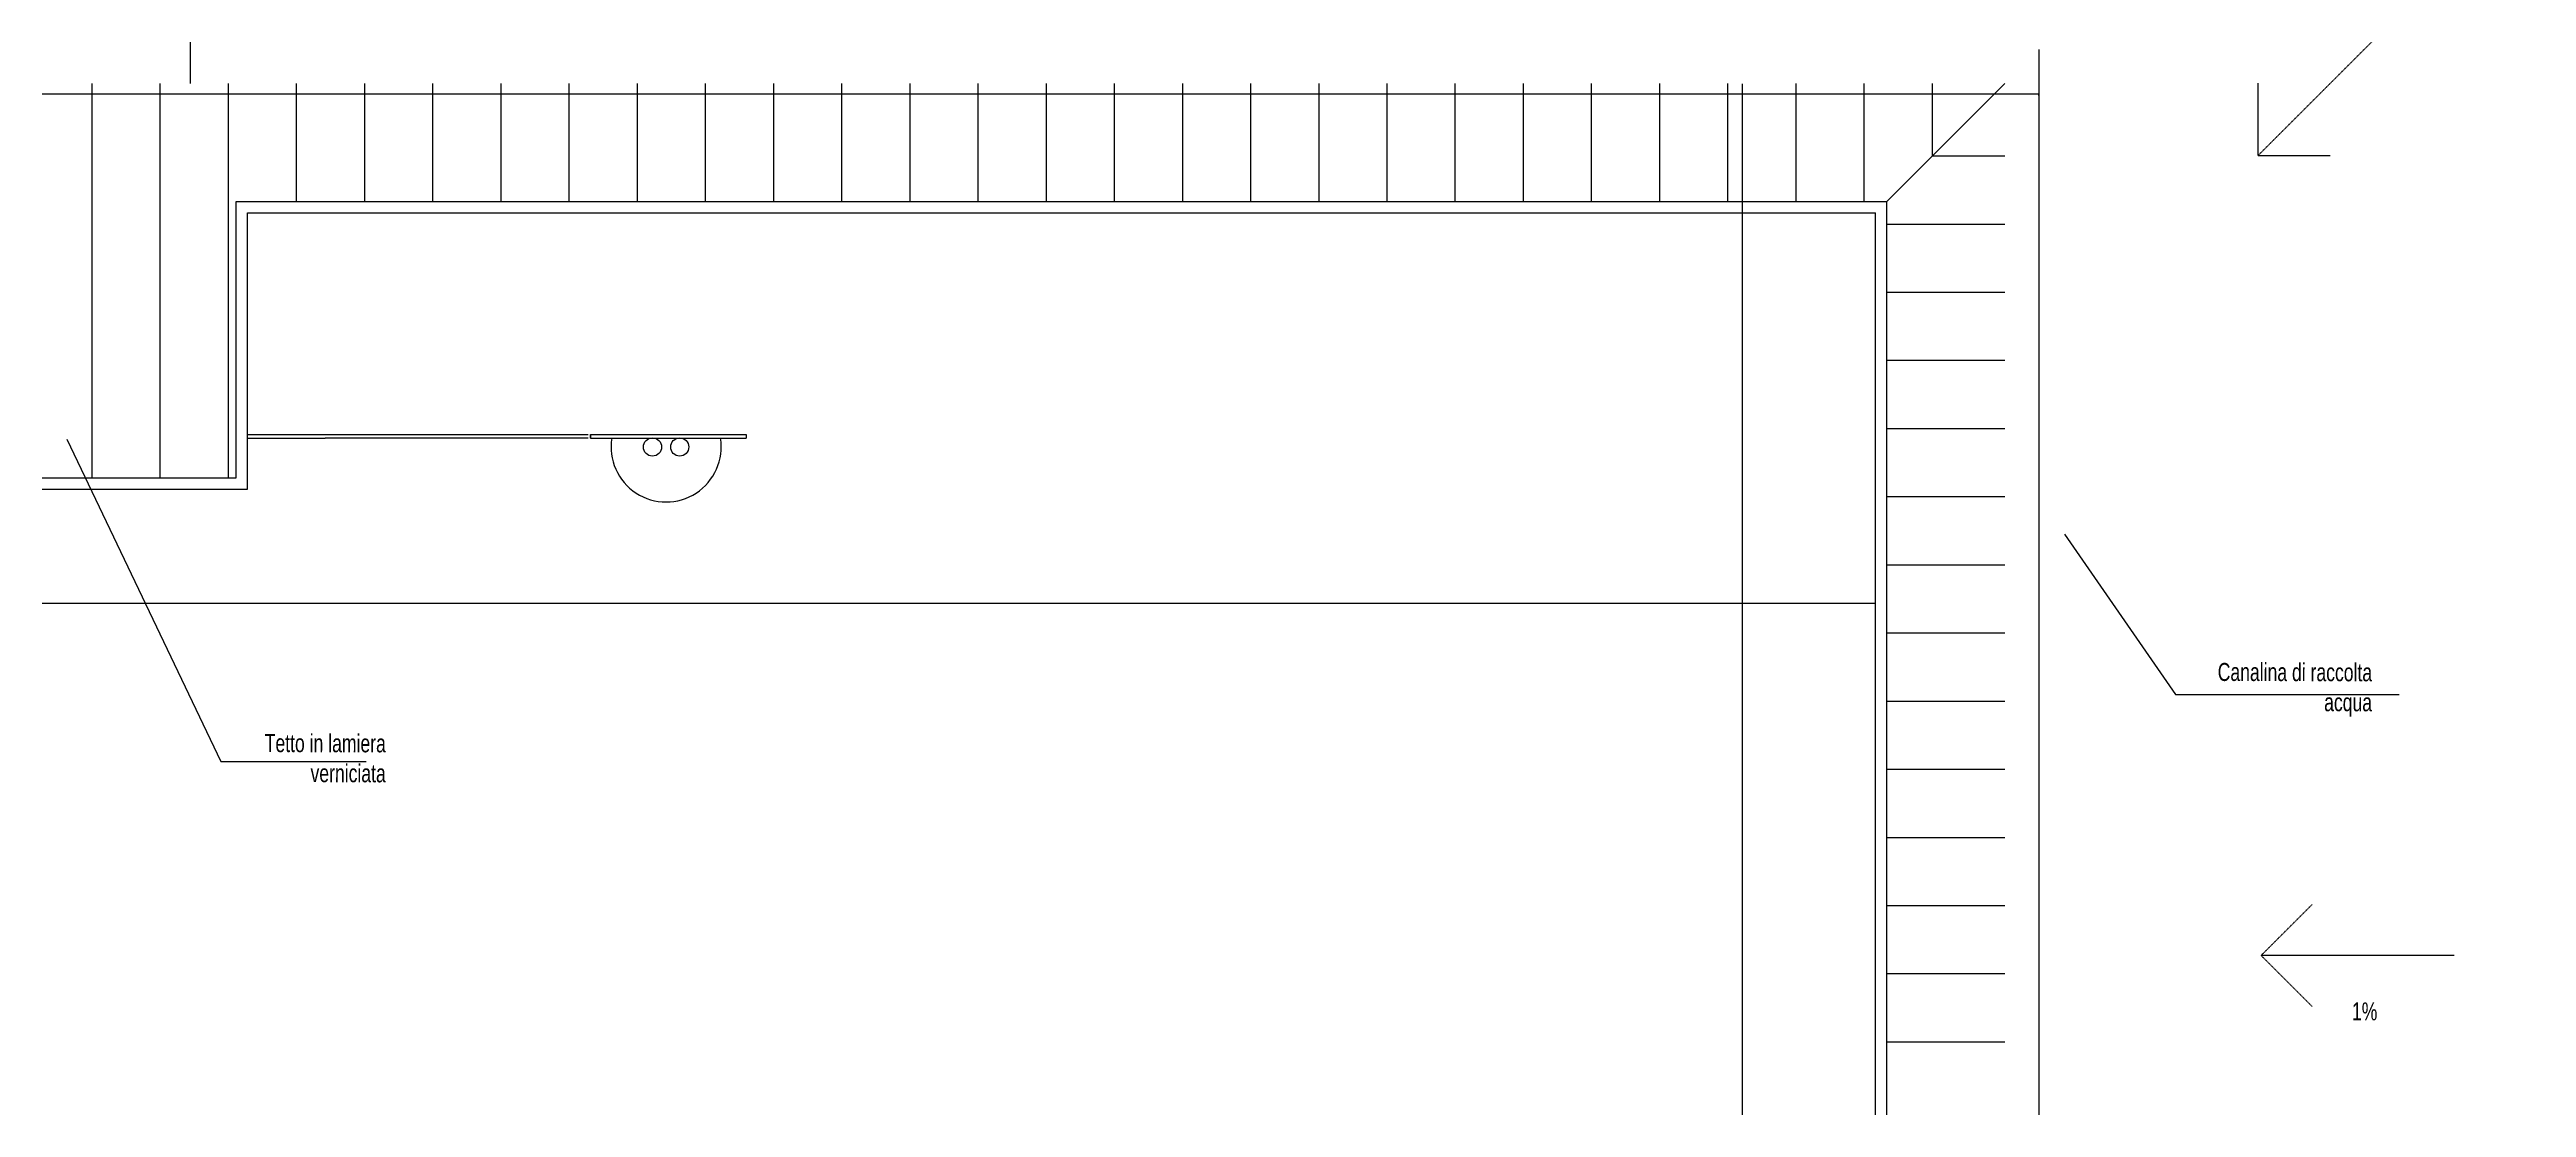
# Model space of a CAD drawing. Header units: millimetres. Extents: x -3782782348 to 131293, y -36553 to 57271.
# Drawn here: x 124965 to 127145, y -27287 to -26355 of the extents above; entities that cross this region are included whole.
import ezdxf

# ---------------------------------------------------------------- set-up
doc = ezdxf.new("R2010")
doc.units = ezdxf.units.MM
doc.header["$LTSCALE"] = 0.01
doc.linetypes.add('HIDDEN', pattern=[0.375, 0.25, -0.125])
doc.layers.get('Defpoints').update_dxf_attribs({"color": 253})
for name, color, linetype in [('X_Esterno', 8, 'Continuous'), ('X_Proiezini', 1, 'Continuous'), ('X_quote', 5, 'Continuous'), ('X_quote 1', 253, 'Continuous'), ('X_TESTI', 253, 'Continuous')]:
    doc.layers.add(name, color=color, linetype=linetype)
doc.styles.add('QUOTE', font='simplex.shx', dxfattribs={"width": 0.7})
doc.styles.get("Standard").update_dxf_attribs({"font": 'arial.ttf'})
doc.dimstyles.get("Standard").update_dxf_attribs({"dimscale": 0, "dimtxt": 0.18, "dimasz": 0.18, "dimexe": 0.18, "dimexo": 0.0625, "dimgap": 0.09, "dimtad": 1, "dimdec": 0, "dimzin": 0, "dimdsep": 46, "dimtxsty": 'Standard', "dimcen": 0.09, "dimclrd": 256, "dimclre": 256, "dimclrt": 5, "dimadec": 0, "dimazin": 0, "dimtfac": 1, "dimtdec": 0, "dimtix": 1, "dimtofl": 0, "dimtmove": 2, "dimatfit": 3, "dimfxl": 1, "dimtolj": 1, "dimtzin": 0, "dimarcsym": 0})

# ---------------------------------------------------------------- blocks, each defined once
blk = doc.blocks.new('*D259')
at = {"layer": 'Defpoints', "color": 0, "transparency": 16777216}
for p in [(124920.5, -18765.1, 0), (125138.8, -18765.1), (125138.8, -26742.2, 0)]:
    blk.add_point(p, dxfattribs=at)
at = {"layer": 'X_quote 1', "lineweight": -2, "transparency": 16777216}
blk.add_line((124920.5, -26742.1, 0), (124920.5, -18765.3, 0), dxfattribs=at)
at = {"layer": 'X_quote 1', "transparency": 16777216}
for points in [[(124920.4, -18765.3, 0), (124920.5, -18765.3, 0), (124920.5, -18765.1, 0)], [(124920.4, -26742.1, 0), (124920.5, -26742.1, 0), (124920.5, -26742.2, 0)]]:
    blk.add_solid(points, dxfattribs=at)
at = {"layer": 'X_quote 1', "color": 5, "transparency": 16777216, "insert": (124920.3, -22753.7, 0), "char_height": 0.18, "attachment_point": 5, "rotation": 90}
blk.add_mtext('\\A1;7977', dxfattribs=at)
blk = doc.blocks.new('*D260')
at = {"layer": 'Defpoints', "color": 0, "transparency": 16777216}
for p in [(124401.8, -26620.5, 0), (125138.8, -26620.5, 0), (125138.8, -26842.4, 0)]:
    blk.add_point(p, dxfattribs=at)
at = {"layer": 'X_quote 1', "lineweight": -2, "transparency": 16777216}
blk.add_line((124401.9, -26842.4, 0), (125138.6, -26842.4, 0), dxfattribs=at)
at = {"layer": 'X_quote 1', "transparency": 16777216}
for points in [[(124401.9, -26842.4, 0), (124401.9, -26842.5, 0), (124401.8, -26842.4, 0)], [(125138.6, -26842.4, 0), (125138.6, -26842.5, 0), (125138.8, -26842.4, 0)]]:
    blk.add_solid(points, dxfattribs=at)
at = {"layer": 'X_quote 1', "color": 5, "transparency": 16777216, "insert": (124770.3, -26842.2, 0), "char_height": 0.18, "attachment_point": 5}
blk.add_mtext('\\A1;737', dxfattribs=at)
blk = doc.blocks.new('*D132')
at = {"layer": 'Defpoints', "color": 0, "transparency": 16777216}
for p in [(125109.2, -26325.1, 0), (125088.3, -26355.1, 0), (125088.3, -26355.1, 0)]:
    blk.add_point(p, dxfattribs=at)
at = {"layer": 'X_quote 1', "lineweight": -2, "transparency": 16777216}
blk.add_line((125088.3, -26325.2, 0), (125088.3, -26354.9, 0), dxfattribs=at)
at = {"layer": 'X_quote 1', "transparency": 16777216}
for points in [[(125088.3, -26325.2, 0), (125088.4, -26325.2, 0), (125088.3, -26325.1, 0)], [(125088.3, -26354.9, 0), (125088.4, -26354.9, 0), (125088.3, -26355.1, 0)]]:
    blk.add_solid(points, dxfattribs=at)
at = {"layer": 'X_quote 1', "color": 5, "transparency": 16777216, "insert": (125088.2, -26340.1, 0), "char_height": 0.18, "attachment_point": 5, "rotation": 90}
blk.add_mtext('\\A1;30', dxfattribs=at)
blk = doc.blocks.new('*D133')
at = {"layer": 'Defpoints', "color": 0, "transparency": 16777216}
for p in [(125088.3, -26355.1, 0), (125088.3, -26385.1, 0), (125088.3, -26385.1, 0)]:
    blk.add_point(p, dxfattribs=at)
at = {"layer": 'X_quote 1', "lineweight": -2, "transparency": 16777216}
blk.add_line((125088.3, -26355.2, 0), (125088.3, -26384.9, 0), dxfattribs=at)
at = {"layer": 'X_quote 1', "transparency": 16777216}
for points in [[(125088.3, -26355.2, 0), (125088.4, -26355.2, 0), (125088.3, -26355.1, 0)], [(125088.3, -26384.9, 0), (125088.4, -26384.9, 0), (125088.3, -26385.1, 0)]]:
    blk.add_solid(points, dxfattribs=at)
at = {"layer": 'X_quote 1', "color": 5, "transparency": 16777216, "insert": (125088.2, -26370.1, 0), "char_height": 0.18, "attachment_point": 5, "rotation": 90}
blk.add_mtext('\\A1;30', dxfattribs=at)
blk = doc.blocks.new('*D136')
at = {"layer": 'Defpoints', "color": 0, "transparency": 16777216}
for p in [(125138.8, -26857.4, 0), (126572, -26842.4, 0), (126572, -26857.4, 0)]:
    blk.add_point(p, dxfattribs=at)
at = {"layer": 'X_quote 1', "lineweight": -2, "transparency": 16777216}
blk.add_line((125139, -26842.4, 0), (126571.8, -26842.4, 0), dxfattribs=at)
at = {"layer": 'X_quote 1', "transparency": 16777216}
for points in [[(125139, -26842.4, 0), (125139, -26842.5, 0), (125138.8, -26842.4, 0)], [(126571.8, -26842.4, 0), (126571.8, -26842.5, 0), (126572, -26842.4, 0)]]:
    blk.add_solid(points, dxfattribs=at)
at = {"layer": 'X_quote 1', "color": 5, "transparency": 16777216, "insert": (125855.4, -26842.2, 0), "char_height": 0.18, "attachment_point": 5}
blk.add_mtext('\\A1;1433', dxfattribs=at)
blk = doc.blocks.new('*D138')
at = {"layer": 'Defpoints', "color": 0, "transparency": 16777216}
for p in [(126469.5, -26385.1, 0), (126454.5, -26498.8, 0), (126454.5, -26498.8, 0)]:
    blk.add_point(p, dxfattribs=at)
at = {"layer": 'X_quote 1', "lineweight": -2, "transparency": 16777216}
blk.add_line((126454.5, -26385.2, 0), (126454.5, -26498.6, 0), dxfattribs=at)
at = {"layer": 'X_quote 1', "transparency": 16777216}
for points in [[(126454.4, -26385.2, 0), (126454.5, -26385.2, 0), (126454.5, -26385.1, 0)], [(126454.4, -26498.6, 0), (126454.5, -26498.6, 0), (126454.5, -26498.8, 0)]]:
    blk.add_solid(points, dxfattribs=at)
at = {"layer": 'X_quote 1', "color": 5, "transparency": 16777216, "insert": (126454.3, -26441.9, 0), "char_height": 0.18, "attachment_point": 5, "rotation": 90}
blk.add_mtext('\\A1;114', dxfattribs=at)
blk = doc.blocks.new('*D269')
at = {"layer": 'Defpoints', "color": 0, "transparency": 16777216}
for p in [(126454.5, -26498.8, 0), (126454.5, -28527.5, 0), (126572, -28527.5, 0)]:
    blk.add_point(p, dxfattribs=at)
at = {"layer": 'X_quote 1', "lineweight": -2, "transparency": 16777216}
blk.add_line((126454.5, -26499, 0), (126454.5, -28527.3, 0), dxfattribs=at)
at = {"layer": 'X_quote 1', "transparency": 16777216}
for points in [[(126454.4, -26499, 0), (126454.5, -26499, 0), (126454.5, -26498.8, 0)], [(126454.4, -28527.3, 0), (126454.5, -28527.3, 0), (126454.5, -28527.5, 0)]]:
    blk.add_solid(points, dxfattribs=at)
at = {"layer": 'X_quote 1', "color": 5, "transparency": 16777216, "insert": (126454.3, -27513.1, 0), "char_height": 0.18, "attachment_point": 5, "rotation": 90}
blk.add_mtext('\\A1;2029', dxfattribs=at)
blk = doc.blocks.new('*D308')
at = {"layer": 'Defpoints', "color": 0, "transparency": 16777216}
for p in [(127471.7, -19638.3), (97217.8, -19646.3), (127471.7, -27284.1, 0)]:
    blk.add_point(p, dxfattribs=at)
at = {"layer": 'X_quote 1', "lineweight": -2, "transparency": 16777216}
blk.add_line((97217.9, -19638.3), (127471.6, -19638.3), dxfattribs=at)
at = {"layer": 'X_quote 1', "transparency": 16777216}
for points in [[(97217.9, -19638.2), (97217.9, -19638.3), (97217.8, -19638.3)], [(127471.6, -19638.2), (127471.6, -19638.3), (127471.7, -19638.3)]]:
    blk.add_solid(points, dxfattribs=at)
at = {"layer": 'X_quote 1', "color": 5, "transparency": 16777216, "insert": (112344.8, -19638.1), "char_height": 0.18, "attachment_point": 5}
blk.add_mtext('\\A1;30254', dxfattribs=at)
blk = doc.blocks.new('*D446')
at = {"layer": 'Defpoints', "color": 0, "transparency": 16777216}
for p in [(97267.7, -26394.4), (97267.7, -26395.5), (126715.8, -26395.7, 0)]:
    blk.add_point(p, dxfattribs=at)
at = {"layer": 'X_quote', "lineweight": -2, "transparency": 16777216}
for p, q in [((97267.7, -26395.4), (97267.7, -26394.2)), ((126715.6, -26394.4), (97267.9, -26394.4)), ((126715.8, -26395.6), (126715.8, -26394.2))]:
    blk.add_line(p, q, dxfattribs=at)
at = {"layer": 'X_quote', "transparency": 16777216}
for points in [[(97267.9, -26394.4), (97267.9, -26394.4), (97267.7, -26394.4)], [(126715.6, -26394.4), (126715.6, -26394.4), (126715.8, -26394.4)]]:
    blk.add_solid(points, dxfattribs=at)
at = {"layer": 'X_quote', "color": 5, "transparency": 16777216, "insert": (111991.7, -26394.2), "char_height": 0.18, "attachment_point": 5}
blk.add_mtext('\\A1;29448', dxfattribs=at)

msp = doc.modelspace()

# ---------------------------------------------------------------- linework, layer by layer
at = {"layer": 'X_Esterno'}
for p, q in [((125001.8, -26385, 0), (125001.8, -26732.2, 0)), ((125061.8, -26385, 0), (125061.8, -26732.2, 0)), ((125121.8, -26385, 0), (125121.8, -26732.2, 0)), ((125181.8, -26385, 0), (125181.8, -26488.8, 0)), ((125241.8, -26385, 0), (125241.8, -26488.8, 0)), ((125301.8, -26385, 0), (125301.8, -26488.8, 0)), ((125361.8, -26385, 0), (125361.8, -26488.8, 0)), ((125421.8, -26385, 0), (125421.8, -26488.8, 0)), ((125481.8, -26385, 0), (125481.8, -26488.8, 0)), ((125481.8, -26385, 0), (125481.8, -26488.8, 0)), ((125481.8, -26385, 0), (125481.8, -26488.8, 0)), ((125541.8, -26385, 0), (125541.8, -26488.8, 0)), ((125601.8, -26385, 0), (125601.8, -26488.8, 0)), ((125601.8, -26385, 0), (125601.8, -26488.8, 0)), ((125661.8, -26385, 0), (125661.8, -26488.8, 0)), ((125661.8, -26385, 0), (125661.8, -26488.8, 0)), ((125721.8, -26385, 0), (125721.8, -26488.8, 0)), ((125781.8, -26385, 0), (125781.8, -26488.8, 0)), ((125841.8, -26385, 0), (125841.8, -26488.8, 0)), ((125841.8, -26385, 0), (125841.8, -26488.8, 0)), ((125841.8, -26385, 0), (125841.8, -26488.8, 0)), ((125901.8, -26385, 0), (125901.8, -26488.8, 0)), ((125961.8, -26385, 0), (125961.8, -26488.8, 0)), ((125961.8, -26385, 0), (125961.8, -26488.8, 0)), ((126021.8, -26385, 0), (126021.8, -26488.8, 0)), ((126021.8, -26385, 0), (126021.8, -26488.8, 0)), ((126081.8, -26385, 0), (126081.8, -26488.8, 0)), ((126141.8, -26385, 0), (126141.8, -26488.8, 0)), ((126201.8, -26385, 0), (126201.8, -26488.8, 0)), ((126201.8, -26385, 0), (126201.8, -26488.8, 0)), ((126201.8, -26385, 0), (126201.8, -26488.8, 0)), ((126261.8, -26385, 0), (126261.8, -26488.8, 0)), ((126321.8, -26385, 0), (126321.8, -26488.8, 0)), ((126321.8, -26385, 0), (126321.8, -26488.8, 0)), ((126381.8, -26385, 0), (126381.8, -26488.8, 0)), ((126381.8, -26385, 0), (126381.8, -26488.8, 0)), ((126441.8, -26385, 0), (126441.8, -26488.8, 0)), ((126501.8, -26385, 0), (126501.8, -26488.8, 0)), ((126561.8, -26385, 0), (126561.8, -26488.8, 0)), ((126561.8, -26385, 0), (126561.8, -26488.8, 0)), ((126561.8, -26385, 0), (126561.8, -26488.8, 0)), ((126582, -26488.8, 0), (126685.7, -26385, 0)), ((126621.8, -26385, 0), (126621.8, -26449, 0)), ((126621.8, -26385, 0), (126621.8, -26449, 0)), ((126621.8, -26385, 0), (126621.8, -26449, 0)), ((126685.7, -26449, 0), (126621.8, -26449, 0)), ((126685.7, -26449, 0), (126621.8, -26449, 0)), ((126685.7, -26449, 0), (126621.8, -26449, 0)), ((126685.7, -26509, 0), (126582, -26509, 0)), ((126685.7, -26509, 0), (126582, -26509, 0)), ((126685.7, -26509, 0), (126582, -26509, 0)), ((126685.7, -26569, 0), (126582, -26569, 0)), ((126685.7, -26629, 0), (126582, -26629, 0)), ((125138.8, -26694.1, 0), (125209.3, -26694.1, 0)), ((125138.8, -26697.1, 0), (125207.2, -26697.1, 0)), ((125207.2, -26694.1, 0), (125438.8, -26694.1, 0)), ((125438.7, -26697.1, 0), (125207.2, -26697.1, 0)), ((125440.8, -26694.1, 0), (125578, -26694.1, 0)), ((125440.8, -26697.1, 0), (125440.8, -26694.1, 0)), ((125440.8, -26694.1, 0), (125440.8, -26697.1, 0)), ((125440.8, -26697.1, 0), (125578, -26697.1, 0)), ((125578, -26694.1, 0), (125578, -26697.1, 0)), ((126685.7, -26689, 0), (126582, -26689, 0)), ((126685.7, -26689, 0), (126582, -26689, 0)), ((126685.7, -26749, 0), (126582, -26749, 0)), ((126685.7, -26749, 0), (126582, -26749, 0)), ((126685.7, -26809, 0), (126582, -26809, 0)), ((126685.7, -26869, 0), (126582, -26869, 0)), ((126685.7, -26869, 0), (126582, -26869, 0)), ((126685.7, -26869, 0), (126582, -26869, 0)), ((126685.7, -26929, 0), (126582, -26929, 0)), ((126685.7, -26989, 0), (126582, -26989, 0)), ((126685.7, -27049, 0), (126582, -27049, 0)), ((126685.7, -27049, 0), (126582, -27049, 0)), ((126685.7, -27109, 0), (126582, -27109, 0)), ((126685.7, -27169, 0), (126582, -27169, 0)), ((126685.7, -27229, 0), (126582, -27229, 0)), ((126685.7, -27229, 0), (126582, -27229, 0))]:
    msp.add_line(p, q, dxfattribs=at)
for centre in [(125495.4, -26705, 0), (125519.4, -26705, 0)]:
    msp.add_circle(centre, 8, dxfattribs=at)
msp.add_arc((125507.4, -26704.9, 0), 48.5, 170.7372, 9.2628, dxfattribs=at)
at = {"layer": 'X_Proiezini', "linetype": 'HIDDEN', "ltscale": 200}
for p, q in [((127029, -26328.1, 0), (126908.8, -26448.3, 0)), ((126908.8, -26448.3, 0), (126908.8, -26384.7, 0)), ((126908.8, -26448.3, 0), (126972.4, -26448.3, 0)), ((126911.4, -27152.7, 0), (126956.4, -27107.7, 0)), ((127081.4, -27152.7, 0), (126911.4, -27152.7, 0)), ((126911.4, -27152.7, 0), (126956.4, -27197.7, 0))]:
    msp.add_line(p, q, dxfattribs=at)
at = {"layer": 'X_Proiezini', "ltscale": 0.5}
for p, q in [((126715.8, -26355.1, 0), (126715.8, -28577, 0)), ((125128.8, -26488.8, 0), (126582, -26488.8, 0)), ((125128.8, -26732.2, 0), (125128.8, -26488.8, 0)), ((126582, -28530.8, 0), (126582, -26488.8, 0)), ((125138.8, -26498.8, 0), (126572, -26498.8, 0)), ((125138.8, -26742.2, 0), (125138.8, -26498.8, 0)), ((126572, -28527.5, 0), (126572, -26498.8, 0)), ((124401.8, -26742.2, 0), (125138.8, -26742.2, 0)), ((124411.8, -26732.2, 0), (125128.8, -26732.2, 0))]:
    msp.add_line(p, q, dxfattribs=at)
at = {"layer": 'X_TESTI'}
for p, q in [((124979.8, -26698, 0), (125115.3, -26981.9)), ((126738.3, -26781.9, 0), (126836.1, -26922.8, 0)), ((126836.1, -26922.8, 0), (127032.8, -26922.8, 0)), ((125115.3, -26981.9), (125243.5, -26981.9))]:
    msp.add_line(p, q, dxfattribs=at)

# ---------------------------------------------------------------- texts
at = {"layer": 'X_TESTI', "char_height": 1.452, "width": 214.705, "attachment_point": 9, "rotation": 359.8509, "style": 'QUOTE'}
for s, insert in [('{\\fArial|b0|i0|c0|p34;\\H10.9x;Canalina di raccolta\\Pacqua}', (127009, -26942.5, 0)), ('{\\fArial|b0|i0|c0|p34;\\H10.9x;Tetto in lamiera\\Pverniciata}', (125260.6, -27000.5, 0)), ('{\\fArial|b0|i0|c0|p34;\\H10.9x;1%}', (127013.7, -27210, 0))]:
    msp.add_mtext(s, dxfattribs=dict(at, insert=insert))

# ---------------------------------------------------------------- dimensions: what is measured, and where the dimension line sits
at = {"layer": 'X_quote'}
dim = msp.add_linear_dim(base=(97267.7, -26394.4), p1=(126715.8, -26395.7, 0), p2=(97267.7, -26395.5), dimstyle='Standard', override={"dimscale": 1}, dxfattribs=at)
dim.commit()
dim.dimension.update_dxf_attribs({"geometry": '*D446', "text_midpoint": (111991.7, -26394.2)})
at = {"layer": 'X_quote 1'}
for base, p1, p2, picture, middle in [((124920.5, -18765.1, 0), (125138.8, -26742.2, 0), (125138.8, -18765.1), '*D259', (124920.3, -22753.7, 0)), ((125088.3, -26355.1, 0), (125109.2, -26325.1, 0), (125088.3, -26355.1, 0), '*D132', (125088.2, -26340.1, 0)), ((125088.3, -26385.1, 0), (125088.3, -26355.1, 0), (125088.3, -26385.1, 0), '*D133', (125088.2, -26370.1, 0)), ((126454.5, -26498.8, 0), (126469.5, -26385.1, 0), (126454.5, -26498.8, 0), '*D138', (126454.3, -26441.9, 0)), ((126454.5, -28527.5, 0), (126454.5, -26498.8, 0), (126572, -28527.5, 0), '*D269', (126454.3, -27513.1, 0))]:
    dim = msp.add_linear_dim(base=base, p1=p1, p2=p2, angle=90, dimstyle='Standard', override={"dimscale": 1, "dimse1": 1, "dimse2": 1}, dxfattribs=at)
    dim.commit()
    dim.dimension.update_dxf_attribs({"geometry": picture, "text_midpoint": middle})
for base, p1, p2, picture, middle in [((127471.7, -19638.3), (97217.8, -19646.3), (127471.7, -27284.1, 0), '*D308', (112344.8, -19638.1)), ((125138.8, -26842.4, 0), (124401.8, -26620.5, 0), (125138.8, -26620.5, 0), '*D260', (124770.3, -26842.2, 0)), ((126572, -26842.4, 0), (125138.8, -26857.4, 0), (126572, -26857.4, 0), '*D136', (125855.4, -26842.2, 0))]:
    dim = msp.add_linear_dim(base=base, p1=p1, p2=p2, dimstyle='Standard', override={"dimscale": 1, "dimse1": 1, "dimse2": 1}, dxfattribs=at)
    dim.commit()
    dim.dimension.update_dxf_attribs({"geometry": picture, "text_midpoint": middle})

doc.saveas('drawing.dxf')
